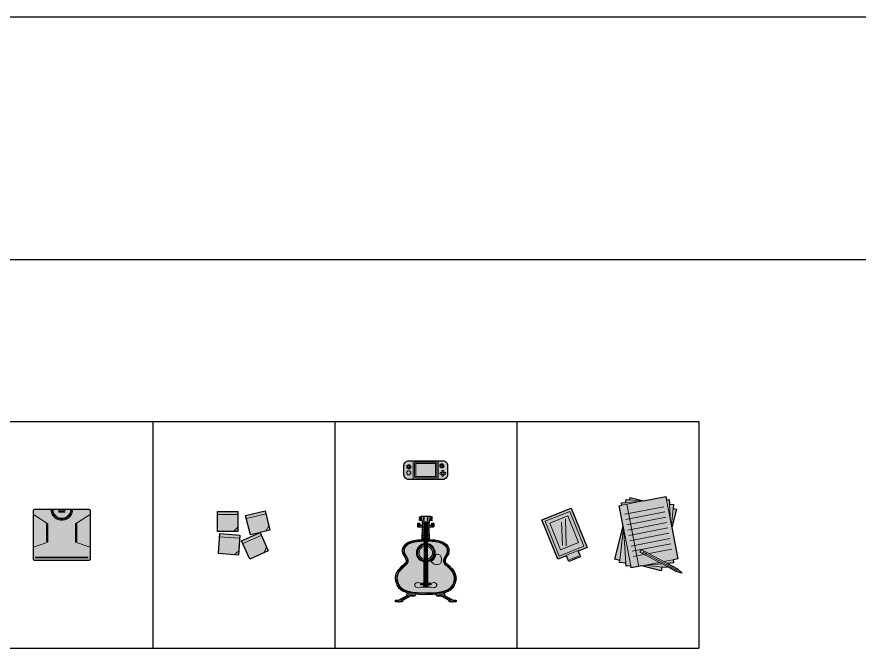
# Model space of a CAD drawing. Header units: millimetres. Extents: x 488786 to 747986, y 25193 to 95000.
# Drawn here: x 569885 to 575091, y 91100 to 95000 of the extents above; entities that cross this region are included whole.
import ezdxf

# ---------------------------------------------------------------- set-up
doc = ezdxf.new("R2010")
doc.units = ezdxf.units.MM
for name, color, linetype in [('10. ETC', 251, 'Continuous'), ('25. 255', 255, 'Continuous'), ('6. FUR1', 181, 'Continuous')]:
    doc.layers.add(name, color=color, linetype=linetype)
doc.layers.add('7. FUR2', color=241, linetype='Continuous', lineweight=5)

# ---------------------------------------------------------------- blocks, each defined once
blk = doc.blocks.new('YUHIHA_Accessory_Clothing_TShirt_Plan')
at = {"layer": '25. 255'}
blk.add_hatch(color=256, dxfattribs=at).paths.add_polyline_path([(-623.2, -68.9), (-628.8, -67.2), (-634, -64.5), (-638.5, -60.7), (-642.2, -56.2), (-645, -51), (-646.7, -45.4), (-647.3, -39.5), (-647.3, 230.4), (-647.3, 980.2), (-647.3, 1070.1), (-646.7, 1076), (-645, 1081.6), (-642.2, 1086.8), (-638.5, 1091.3), (-634, 1095.1), (-628.8, 1097.8), (-623.2, 1099.5), (-617.3, 1100.1), (-249.9, 1100.1), (249.9, 1100.1), (617.3, 1100.1), (623.2, 1099.5), (628.8, 1097.8), (634, 1095.1), (638.5, 1091.3), (642.2, 1086.8), (645, 1081.6), (646.7, 1076), (647.3, 1070.1), (647.3, 980.2), (647.3, 230.4), (647.3, -39.5), (646.7, -45.4), (645, -51), (642.2, -56.2), (638.5, -60.7), (634, -64.5), (628.8, -67.2), (623.2, -68.9), (617.3, -69.5), (-617.3, -69.5)])
at = {"layer": '6. FUR1'}
blk.add_lwpolyline([(-623.2, -68.9), (-628.8, -67.2), (-634, -64.5), (-638.5, -60.7), (-642.2, -56.2), (-645, -51), (-646.7, -45.4), (-647.3, -39.5), (-647.3, 1070.1), (-646.7, 1076), (-645, 1081.6), (-642.2, 1086.8), (-638.5, 1091.3), (-634, 1095.1), (-628.8, 1097.8), (-623.2, 1099.5), (-617.3, 1100.1), (617.3, 1100.1), (623.2, 1099.5), (628.8, 1097.8), (634, 1095.1), (638.5, 1091.3), (642.2, 1086.8), (645, 1081.6), (646.7, 1076), (647.3, 1070.1), (647.3, -39.5), (646.7, -45.4), (645, -51), (642.2, -56.2), (638.5, -60.7), (634, -64.5), (628.8, -67.2), (623.2, -68.9), (617.3, -69.5), (-617.3, -69.5)], close=True, dxfattribs=at)
at = {"layer": '7. FUR2'}
for points in [[(-647.2, 980.1), (-317.4, 770.2), (-317.4, 350.4), (-647.2, 230.4)], [(248.7, 1075.6), (245.1, 1051.4), (239.2, 1027.6), (230.9, 1004.5), (220.4, 982.3), (207.8, 961.3), (193.2, 941.6), (176.7, 923.4), (158.6, 906.9), (138.8, 892.3), (117.8, 879.7), (95.6, 869.2), (72.5, 861), (48.8, 855), (24.5, 851.4), (0, 850.2), (-24.5, 851.4), (-48.8, 855), (-72.5, 861), (-95.6, 869.2), (-117.8, 879.7), (-138.8, 892.3), (-158.6, 906.9), (-176.7, 923.4), (-193.2, 941.6), (-207.8, 961.3), (-220.4, 982.3), (-230.9, 1004.5), (-239.2, 1027.6), (-245.1, 1051.4), (-248.7, 1075.6), (-249.9, 1100.1)], [(223.8, 1078.1), (220.6, 1056.2), (215.2, 1034.8), (207.8, 1014), (198.4, 994.1), (187, 975.1), (173.9, 957.4), (159.1, 941.1), (142.7, 926.2), (125, 913.1), (106, 901.8), (86.1, 892.3), (65.3, 884.9), (43.9, 879.5), (22.1, 876.3), (0, 875.2), (-22.1, 876.3), (-43.9, 879.5), (-65.3, 884.9), (-86.1, 892.3), (-106, 901.8), (-125, 913.1), (-142.7, 926.2), (-159.1, 941.1), (-173.9, 957.4), (-187, 975.1), (-198.4, 994.1), (-207.8, 1014), (-215.2, 1034.8), (-220.6, 1056.2), (-223.8, 1078.1), (-224.9, 1100.1)], [(-224.9, 1100.1), (224.9, 1100.1)], [(203.9, 1080), (201, 1060.1), (196.1, 1040.6), (189.3, 1021.7), (180.7, 1003.5), (170.4, 986.3), (158.4, 970.1), (144.9, 955.2), (130, 941.7), (113.9, 929.7), (96.6, 919.4), (78.4, 910.8), (59.5, 904), (40, 899.1), (20.1, 896.2), (0, 895.2), (-20.1, 896.2), (-40, 899.1), (-59.5, 904), (-78.4, 910.8), (-96.6, 919.4), (-113.9, 929.7), (-130, 941.7), (-144.9, 955.2), (-158.4, 970.1), (-170.4, 986.3), (-180.7, 1003.5), (-189.3, 1021.7), (-196.1, 1040.6), (-201, 1060.1), (-203.9, 1080), (-204.9, 1100.1)], [(-204.9, 1100.1), (204.9, 1100.1)], [(-50, 1060.1), (50, 1060.1)], [(204.9, 1100.1), (203.9, 1080)], [(224.9, 1100.1), (223.8, 1078.1)], [(249.9, 1100.1), (248.7, 1075.6)], [(647.2, 980.1), (317.4, 770.2), (317.4, 350.4), (647.2, 230.4)], [(-347.4, 770.2), (-347.4, 360.4)], [(-331.4, 765.2), (-331.4, 355.4)], [(331.4, 765.2), (331.4, 355.4)], [(347.4, 770.2), (347.4, 360.4)], [(-607.3, 2.5), (607.3, 2.5)], [(-607.3, -9.5), (607.3, -9.5)]]:
    blk.add_lwpolyline(points, dxfattribs=at)
blk.add_lwpolyline([(70, 1030.1), (70, 1090.1), (-70, 1090.1), (-70, 1030.1)], close=True, dxfattribs=at)
blk = doc.blocks.new('YUHIHA_Accessory_MemoSet_Plan')
at = {"layer": '25. 255'}
h = blk.add_hatch(color=256, dxfattribs=at)
h.paths.add_polyline_path([(-263.9, 33.2), (-255.2, 156.8), (-131.6, 148.2), (-140.2, 24.5), (-166.7, 26.4)])
h.paths.add_polyline_path([(-10.2, 162.2), (-65.8, 148.3), (-95.8, 268.6), (24.5, 298.6), (54.5, 178.3), (-6.7, 163.1), (43.5, 50.4), (-69.8, 0), (-120.2, 113.2)])
h.paths.add_polyline_path([(-268.6, 170.4), (-268.6, 294.3), (-144.6, 294.3), (-144.6, 196.9), (-144.6, 170.4), (-171.2, 170.4)])
at = {"layer": '6. FUR1'}
for points in [[(-268.6, 170.4), (-268.6, 294.3), (-144.6, 294.3), (-144.6, 170.4)], [(-10.2, 162.2), (-65.8, 148.3), (-95.8, 268.6), (24.5, 298.6), (54.5, 178.3), (-6.7, 163.1), (43.5, 50.4), (-69.8, 0), (-120.2, 113.2)], [(-263.9, 33.2), (-255.2, 156.8), (-131.6, 148.2), (-140.2, 24.5)]]:
    blk.add_lwpolyline(points, close=True, dxfattribs=at)
at = {"layer": '7. FUR2'}
for points in [[(-268.6, 274.8), (-144.6, 274.8)], [(-91.1, 249.7), (29.2, 279.7)], [(-171.2, 170.4), (-144.6, 196.9)], [(-171.1, 170.4), (-144.7, 196.9)], [(-6.7, 163.1), (-7, 163.6), (-10.1, 162.2)], [(28.7, 172), (48, 204.1)], [(28.7, 171.9), (48, 204.1)], [(-256.6, 137.4), (-132.9, 128.7)], [(-112.3, 95.4), (1, 145.8)], [(19.2, 39.6), (32.6, 74.7)], [(19.2, 39.7), (32.6, 74.6)], [(-166.7, 26.4), (-138.4, 51)], [(-166.7, 26.4), (-138.4, 51)]]:
    blk.add_lwpolyline(points, dxfattribs=at)
blk = doc.blocks.new('YUHIHA_Accessory_PictureFrame_Small_Plan')
at = {"layer": '25. 255'}
blk.add_hatch(color=256, dxfattribs=at).paths.add_polyline_path([(-40.9, -46.8), (-113, -76), (-127.6, -39.9), (-181.8, -61.8), (-280.2, 181.9), (-99.7, 254.8), (-1.3, 11.1), (-55.4, -10.7)])
at = {"layer": '6. FUR1'}
blk.add_lwpolyline([(-40.9, -46.8), (-113, -76), (-127.6, -39.9), (-181.8, -61.8), (-280.2, 181.9), (-99.7, 254.8), (-1.3, 11.1), (-55.4, -10.7)], close=True, dxfattribs=at)
at = {"layer": '7. FUR2'}
for points in [[(-21.6, 19.8), (-108.3, 234.5), (-259.9, 173.3), (-173.2, -41.5)], [(-53.8, 42.4), (-120.2, 206.7), (-232.1, 161.4), (-165.7, -2.8)]]:
    blk.add_lwpolyline(points, close=True, dxfattribs=at)
for points in [[(-153.2, 23.3), (-159.1, 167.8)], [(-131.4, 21.5), (-135.6, 187.8)], [(-55.5, -10.7), (-56.9, -7.1), (-129.1, -36.3), (-127.6, -39.9)], [(-107.7, -63.3), (-53.5, -41.5)]]:
    blk.add_lwpolyline(points, dxfattribs=at)
blk = doc.blocks.new('YUHIHA_Accessory_Memo_Pencil_Plan')
at = {"layer": '25. 255'}
blk.add_hatch(color=256, dxfattribs=at).paths.add_polyline_path([(44.8, -14.3), (6.1, -3.7), (-49.5, 25.9), (-50.2, 19.5), (-81, 22.8), (-86.6, 0.2), (-205.8, 29.9), (-271.1, 17.2), (-273.5, 30), (-303, 28), (-304.3, 46.2), (-342.6, 50.3), (-341.2, 63.6), (-371.8, 71.3), (-321.1, 274.8), (-345.9, 402), (-329.4, 405.2), (-330.3, 419), (-303.6, 420.9), (-301.6, 440.1), (-280.4, 437.9), (-277, 451.6), (-195.3, 431.3), (-57.3, 458.1), (-53.4, 438.4), (-37.1, 439.5), (-35.2, 412.1), (-9.2, 409.4), (-11.8, 385.5), (8.2, 380.5), (-20.1, 266.9), (17.5, 73.3), (-11.1, 67.8), (-9.7, 48.5), (-47.5, 45.8), (-47.6, 44.8), (14.4, 11.9)])
at = {"layer": '6. FUR1'}
blk.add_lwpolyline([(44.8, -14.3), (6.1, -3.7), (-49.5, 25.9), (-50.2, 19.5), (-81, 22.8), (-86.6, 0.2), (-205.8, 29.9), (-271.1, 17.2), (-273.5, 30), (-303, 28), (-304.3, 46.2), (-342.6, 50.3), (-341.2, 63.6), (-371.8, 71.3), (-321.1, 274.8), (-345.9, 402), (-329.4, 405.2), (-330.3, 419), (-303.6, 420.9), (-301.6, 440.1), (-280.4, 437.9), (-277, 451.6), (-195.3, 431.3), (-57.3, 458.1), (-53.4, 438.4), (-37.1, 439.5), (-35.2, 412.1), (-9.2, 409.4), (-11.8, 385.5), (8.2, 380.5), (-20.1, 266.9), (17.5, 73.3), (-11.1, 67.8), (-9.7, 48.5), (-47.5, 45.8), (-47.6, 44.8), (14.4, 11.9)], close=True, dxfattribs=at)
at = {"layer": '7. FUR2'}
for points in [[(-195.4, 431.2), (-329.3, 405.2)], [(-218, 426.9), (-303.6, 420.9)], [(-203.1, 429.8), (-280.4, 437.9)], [(-20.1, 267), (-53.4, 438.3)], [(-310.6, 349), (-70.1, 395.7)], [(-223, 26.6), (-297.8, 411.4)], [(-27.8, 306.3), (-35.1, 412.1)], [(-22.8, 280.7), (-11.8, 385.4)], [(-304.2, 316.3), (-63.7, 363)], [(-297.9, 283.6), (-57.4, 330.3)], [(-319.8, 267.6), (-341.2, 63.7)], [(-321.1, 274.6), (-273.6, 30.1)], [(-319.8, 267.9), (-304.3, 46.3)], [(-291.5, 250.8), (-51, 297.6)], [(-285.1, 218.1), (-44.7, 264.9)], [(-278.8, 185.4), (-38.3, 232.2)], [(-272.4, 152.7), (-31.9, 199.5)], [(-266.1, 120), (-25.6, 166.8)], [(-201.6, 106.7), (-212.8, 112.7), (-214.8, 114.7), (-215.4, 116.5), (-215.2, 118.5), (-210.6, 127.1), (-208.3, 128.6), (-205.4, 128.7), (-190.7, 120.9)], [(-201.6, 106.7), (-193.3, 122.3), (-47.6, 44.8)], [(-49.6, 25.9), (-201.6, 106.7)], [(-197.4, 114.5), (10.2, 4.1)], [(-184.3, 97.5), (-176, 113.1)], [(-162.9, 106.1), (-19.2, 134.1)], [(-259.7, 87.3), (-190.4, 100.8)], [(-69.4, 56.4), (-11.1, 67.8)], [(-205.7, 29.9), (-96.9, 51.1)], [(-185.8, 33.8), (-81, 22.8)], [(-166.7, 37.5), (-82.5, 43.4)], [(-49.2, 45.7), (-47.5, 45.8)], [(6.1, -3.7), (14.4, 11.9)], [(33.2, -11.1), (35.7, -6.4)]]:
    blk.add_lwpolyline(points, dxfattribs=at)
blk = doc.blocks.new('YUHIHA_Accessory_Guitar_A_Front')
at = {"layer": '25. 255'}
h = blk.add_hatch(color=256, dxfattribs=at)
h.paths.add_polyline_path([(-144.2, -140.4), (-144.9, -140.6), (-145.5, -140.7), (-146.1, -140.7), (-146.8, -140.7), (-147.4, -140.6), (-148, -140.4), (-148.6, -140.2), (-149.1, -139.9), (-149.7, -139.6), (-150.2, -139.2), (-150.7, -138.8), (-151.1, -138.3), (-151.2, -138.2), (-164.9, -138.2), (-165.4, -138.2), (-166, -138), (-166.5, -137.7), (-167, -137.4), (-167.3, -136.9), (-167.6, -136.4), (-167.8, -135.8), (-167.8, -135.3), (-167.8, -131.3), (-167.8, -130.7), (-167.6, -130.2), (-167.3, -129.7), (-167, -129.2), (-166.5, -128.8), (-166, -128.6), (-165.4, -128.4), (-164.9, -128.3), (-148.6, -128.3), (-95.8, -100.3), (-96.1, -99.8), (-96.5, -98.3), (-96.7, -96.7), (-96.7, -92.8), (-96.5, -91.2), (-96.1, -89.8), (-95.4, -88.4), (-94.4, -87.2), (-93.2, -86.2), (-91.8, -85.5), (-90.3, -85), (-89.6, -85), (-93, -84), (-101.8, -81.2), (-110.2, -78), (-118.1, -74.4), (-125.4, -70.4), (-132.1, -66), (-138.2, -61.2), (-143.7, -55.7), (-148.5, -49.6), (-152.8, -42.9), (-156.5, -36), (-159.7, -28.8), (-162.3, -21.6), (-164.4, -14.6), (-165.9, -7.8), (-166.7, -1.2), (-166.9, 5.5), (-166.5, 12.1), (-165.6, 18.8), (-164.2, 25.3), (-162.4, 31.6), (-160.3, 37.7), (-158, 43.6), (-155.1, 49.2), (-151.6, 54.6), (-147.6, 59.9), (-143.3, 65), (-138.8, 69.9), (-134.4, 74.5), (-130.2, 79), (-126.3, 83.1), (-122.6, 86.9), (-118.8, 90.3), (-114.9, 93.4), (-111.2, 96.3), (-107.7, 99), (-104.7, 101.8), (-102.3, 104.7), (-100.7, 107.8), (-99.8, 111), (-99.7, 114.3), (-100.1, 117.5), (-101, 120.8), (-102.2, 124.2), (-103.7, 127.6), (-105.2, 131), (-106.6, 134.5), (-108.2, 138), (-110.3, 141.5), (-112.7, 145), (-115.1, 148.6), (-117.5, 152.3), (-119.6, 156.1), (-121.3, 160), (-122.4, 164.1), (-123, 168.5), (-123.4, 173.2), (-123.6, 178.1), (-123.4, 183), (-122.8, 188), (-121.8, 192.8), (-120.4, 197.4), (-118.4, 201.7), (-115.9, 205.7), (-112.9, 209.6), (-109.5, 213.4), (-105.6, 217), (-101.3, 220.4), (-96.8, 223.6), (-91.9, 226.6), (-86.8, 229.3), (-81.4, 231.8), (-75.5, 234), (-69.2, 236), (-62.6, 237.7), (-55.9, 239.3), (-49, 240.7), (-42.2, 242), (-35.4, 243.2), (-28.3, 244.2), (-20.6, 244.9), (-12.5, 245.6), (-4.6, 246), (-1.7, 246.2), (0.3, 322.2), (-18.6, 322.2), (-19.6, 322.3), (-20.2, 322.5), (-20.8, 322.3), (-21.6, 322.2), (-25.6, 322.2), (-26.3, 322.3), (-27.1, 322.5), (-27.8, 322.9), (-28.4, 323.4), (-28.8, 324), (-29.2, 324.7), (-29.4, 325.4), (-29.5, 326.2), (-29.5, 344), (-29.4, 344.7), (-29.2, 345.5), (-28.8, 346.2), (-28.4, 346.8), (-27.8, 347.2), (-27.1, 347.6), (-26.3, 347.8), (-25.6, 347.9), (-21.6, 347.9), (-20.8, 347.8), (-20.1, 347.6), (-19.4, 347.2), (-18.8, 346.8), (-18.3, 346.2), (-17.9, 345.5), (-17.7, 344.7), (-17.6, 344), (-17.6, 334.1), (0.6, 334.1), (1.1, 350.9), (0.1, 350.9), (-0.2, 350.9), (-0.6, 351), (-1, 351.2), (-1.3, 351.5), (-1.5, 351.8), (-1.7, 352.1), (-1.8, 352.5), (-1.8, 352.9), (-1.8, 355.8), (-1.8, 356.2), (-1.7, 356.6), (-1.5, 356.9), (-1.3, 357.2), (-1.2, 357.3), (-6.8, 382), (-6.9, 381.7), (-7.1, 381.4), (-7.4, 381.1), (-7.7, 380.9), (-8, 380.7), (-8.4, 380.6), (-8.8, 380.5), (-16.7, 380.5), (-17, 380.6), (-17.4, 380.7), (-17.8, 380.9), (-18.1, 381.1), (-18.3, 381.4), (-18.5, 381.7), (-18.6, 382.1), (-18.6, 382.5), (-18.6, 384.5), (-18.6, 384.9), (-18.5, 385.2), (-18.3, 385.6), (-18.1, 385.9), (-17.8, 386.1), (-17.4, 386.3), (-17, 386.4), (-16.7, 386.4), (-8.8, 386.4), (-8.4, 386.4), (-8, 386.3), (-7.8, 386.2), (-8.7, 390.3), (-8.8, 390.4), (-8.7, 390.4), (48.5, 390.4), (48.5, 390.4), (48.5, 390.3), (47.6, 386.2), (47.8, 386.3), (48.2, 386.4), (48.5, 386.4), (56.5, 386.4), (56.8, 386.4), (57.2, 386.3), (57.6, 386.1), (57.9, 385.9), (58.1, 385.6), (58.3, 385.2), (58.4, 384.9), (58.4, 384.5), (58.4, 382.5), (58.4, 382.1), (58.3, 381.7), (58.1, 381.4), (57.9, 381.1), (57.6, 380.9), (57.2, 380.7), (56.8, 380.6), (56.5, 380.5), (48.5, 380.5), (48.2, 380.6), (47.8, 380.7), (47.5, 380.9), (47.2, 381.1), (46.9, 381.4), (46.7, 381.7), (46.6, 382), (41, 357.3), (41.1, 357.2), (41.3, 356.9), (41.5, 356.6), (41.6, 356.2), (41.6, 355.8), (41.6, 352.9), (41.6, 352.5), (41.5, 352.1), (41.3, 351.8), (41.1, 351.5), (40.8, 351.2), (40.4, 351), (40, 350.9), (39.7, 350.9), (38.8, 350.9), (39.2, 334.1), (57.5, 334.1), (57.5, 344), (57.5, 344.7), (57.8, 345.5), (58.1, 346.2), (58.6, 346.8), (59.2, 347.2), (59.9, 347.6), (60.6, 347.8), (61.4, 347.9), (65.3, 347.9), (66.1, 347.8), (66.9, 347.6), (67.5, 347.2), (68.2, 346.8), (68.6, 346.2), (69, 345.5), (69.2, 344.7), (69.3, 344), (69.3, 326.2), (69.2, 325.4), (69, 324.7), (68.6, 324), (68.2, 323.4), (67.5, 322.9), (66.9, 322.5), (66.1, 322.3), (65.3, 322.2), (61.4, 322.2), (60.6, 322.3), (60, 322.5), (59.4, 322.3), (58.4, 322.2), (39.5, 322.2), (41.5, 246.2), (44.4, 246), (52.3, 245.6), (60.4, 244.9), (68.1, 244.2), (75.2, 243.2), (82, 242), (88.8, 240.7), (95.7, 239.3), (102.4, 237.7), (109, 236), (115.2, 234), (121.2, 231.8), (126.6, 229.3), (131.7, 226.6), (136.6, 223.6), (141.1, 220.4), (145.4, 217), (149.3, 213.4), (152.7, 209.6), (155.7, 205.7), (158.2, 201.7), (160.2, 197.4), (161.6, 192.8), (162.6, 188), (163.2, 183), (163.4, 178.1), (163.2, 173.2), (162.8, 168.5), (162.2, 164.1), (161.1, 160), (159.4, 156.1), (157.3, 152.3), (154.9, 148.6), (152.4, 145), (150.1, 141.5), (148, 138), (146.4, 134.5), (144.9, 131), (143.5, 127.6), (142, 124.2), (140.8, 120.8), (139.9, 117.5), (139.5, 114.3), (139.6, 111), (140.4, 107.8), (142.1, 104.7), (144.5, 101.8), (147.5, 99), (150.9, 96.3), (154.7, 93.4), (158.6, 90.3), (162.4, 86.9), (166.1, 83.1), (170, 79), (174.2, 74.5), (178.6, 69.9), (183.1, 65), (187.4, 59.9), (191.4, 54.6), (194.9, 49.2), (197.8, 43.6), (200.1, 37.7), (202.2, 31.6), (204, 25.3), (205.4, 18.8), (206.3, 12.1), (206.7, 5.5), (206.5, -1.2), (205.7, -7.8), (204.2, -14.6), (202.1, -21.6), (199.5, -28.8), (196.3, -36), (192.6, -42.9), (188.3, -49.6), (183.4, -55.7), (178, -61.2), (171.9, -66), (165.2, -70.4), (157.9, -74.4), (150, -78), (141.6, -81.2), (132.8, -84), (129.4, -85), (130.1, -85), (131.6, -85.5), (133, -86.2), (134.2, -87.2), (135.2, -88.4), (135.9, -89.8), (136.3, -91.2), (136.5, -92.8), (136.5, -96.7), (136.3, -98.3), (135.9, -99.8), (135.6, -100.3), (188.4, -128.3), (204.7, -128.3), (205.2, -128.4), (205.8, -128.6), (206.3, -128.8), (206.8, -129.2), (207.1, -129.7), (207.4, -130.2), (207.6, -130.7), (207.6, -131.3), (207.6, -135.3), (207.6, -135.8), (207.4, -136.4), (207.1, -136.9), (206.8, -137.4), (206.3, -137.7), (205.8, -138), (205.2, -138.2), (204.7, -138.2), (191, -138.2), (190.9, -138.3), (190.4, -138.8), (190, -139.2), (189.5, -139.6), (188.9, -139.9), (188.4, -140.2), (187.8, -140.4), (187.2, -140.6), (186.6, -140.7), (185.9, -140.7), (185.3, -140.7), (184.7, -140.6), (184.1, -140.4), (183.5, -140.2), (182.9, -139.9), (179.7, -138.2), (167.1, -138.2), (166.6, -138.2), (166, -138), (165.5, -137.7), (165, -137.4), (164.7, -136.9), (164.4, -136.4), (164.2, -135.8), (164.2, -135.3), (164.2, -131.3), (164.2, -130.7), (164.4, -130.2), (164.4, -130.1), (116.3, -104.6), (93, -104.6), (91.5, -104.5), (90, -104), (88.6, -103.3), (87.4, -102.3), (86.5, -101.1), (85.7, -99.8), (85.3, -98.3), (85.1, -96.7), (85.1, -92.8), (85.2, -92.3), (76.6, -92.9), (62.8, -93.5), (49.5, -93.9), (37.5, -94.2), (27.3, -94.4), (19.9, -94.8), (12.5, -94.4), (2.3, -94.2), (-9.7, -93.9), (-23, -93.5), (-36.8, -92.9), (-45.4, -92.3), (-45.3, -92.8), (-45.3, -96.7), (-45.5, -98.3), (-45.9, -99.8), (-46.6, -101.1), (-47.6, -102.3), (-48.8, -103.3), (-50.2, -104), (-51.7, -104.5), (-53.2, -104.6), (-76.5, -104.6), (-124.6, -130.1), (-124.6, -130.2), (-124.4, -130.7), (-124.4, -131.3), (-124.4, -135.3), (-124.4, -135.8), (-124.6, -136.4), (-124.9, -136.9), (-125.2, -137.4), (-125.7, -137.7), (-126.2, -138), (-126.8, -138.2), (-127.3, -138.2), (-139.8, -138.2), (-143.1, -139.9), (-143.7, -140.2)])
h.paths.add_polyline_path([(-18.1, 363.3), (-18.3, 363.6), (-18.5, 363.9), (-18.6, 364.3), (-18.6, 364.7), (-18.6, 366.7), (-18.6, 367.1), (-18.5, 367.4), (-18.3, 367.8), (-18.1, 368.1), (-17.8, 368.3), (-17.4, 368.5), (-17, 368.6), (-16.7, 368.7), (-8.8, 368.7), (-8.4, 368.6), (-8, 368.5), (-7.7, 368.3), (-7.4, 368.1), (-7.1, 367.8), (-6.9, 367.4), (-6.8, 367.1), (-6.8, 366.7), (-6.8, 364.7), (-6.8, 364.3), (-6.9, 363.9), (-7.1, 363.6), (-7.4, 363.3), (-7.7, 363.1), (-8, 362.9), (-8.4, 362.8), (-8.8, 362.7), (-16.7, 362.7), (-17, 362.8), (-17.4, 362.9), (-17.8, 363.1)])
h.paths.add_polyline_path([(-18.1, 372.2), (-18.3, 372.5), (-18.5, 372.9), (-18.6, 373.2), (-18.6, 373.6), (-18.6, 375.6), (-18.6, 376), (-18.5, 376.3), (-18.3, 376.7), (-18.1, 377), (-17.8, 377.2), (-17.4, 377.4), (-17, 377.5), (-16.7, 377.6), (-8.8, 377.6), (-8.4, 377.5), (-8, 377.4), (-7.7, 377.2), (-7.4, 377), (-7.1, 376.7), (-6.9, 376.3), (-6.8, 376), (-6.8, 375.6), (-6.8, 373.6), (-6.8, 373.2), (-6.9, 372.9), (-7.1, 372.5), (-7.4, 372.2), (-7.7, 372), (-8, 371.8), (-8.4, 371.7), (-8.8, 371.6), (-16.7, 371.6), (-17, 371.7), (-17.4, 371.8), (-17.8, 372)])
h.paths.add_polyline_path([(47.2, 363.3), (46.9, 363.6), (46.7, 363.9), (46.6, 364.3), (46.6, 364.7), (46.6, 366.7), (46.6, 367.1), (46.7, 367.4), (46.9, 367.8), (47.2, 368.1), (47.5, 368.3), (47.8, 368.5), (48.2, 368.6), (48.5, 368.7), (56.5, 368.7), (56.8, 368.6), (57.2, 368.5), (57.6, 368.3), (57.9, 368.1), (58.1, 367.8), (58.3, 367.4), (58.4, 367.1), (58.4, 366.7), (58.4, 364.7), (58.4, 364.3), (58.3, 363.9), (58.1, 363.6), (57.9, 363.3), (57.6, 363.1), (57.2, 362.9), (56.8, 362.8), (56.5, 362.7), (48.5, 362.7), (48.2, 362.8), (47.8, 362.9), (47.5, 363.1)])
h.paths.add_polyline_path([(47.2, 372.2), (46.9, 372.5), (46.7, 372.9), (46.6, 373.2), (46.6, 373.6), (46.6, 375.6), (46.6, 376), (46.7, 376.3), (46.9, 376.7), (47.2, 377), (47.5, 377.2), (47.8, 377.4), (48.2, 377.5), (48.5, 377.6), (56.5, 377.6), (56.8, 377.5), (57.2, 377.4), (57.6, 377.2), (57.9, 377), (58.1, 376.7), (58.3, 376.3), (58.4, 376), (58.4, 375.6), (58.4, 373.6), (58.4, 373.2), (58.3, 372.9), (58.1, 372.5), (57.9, 372.2), (57.6, 372), (57.2, 371.8), (56.8, 371.7), (56.5, 371.6), (48.5, 371.6), (48.2, 371.7), (47.8, 371.8), (47.5, 372)])
at = {"layer": '6. FUR1'}
for points in [[(-144.2, -140.4), (-146.1, -140.7), (-148, -140.4), (-149.7, -139.6), (-151.2, -138.2), (-166, -138), (-167, -137.4), (-167.8, -135.8), (-167.6, -130.2), (-166.5, -128.8), (-164.9, -128.3), (-148.6, -128.3), (-95.8, -100.3), (-96.7, -96.7), (-96.7, -92.8), (-96.1, -89.8), (-94.4, -87.2), (-93.2, -86.2), (-89.6, -85), (-101.8, -81.2), (-110.2, -78), (-118.1, -74.4), (-125.4, -70.4), (-132.1, -66), (-138.2, -61.2), (-143.7, -55.7), (-148.5, -49.6), (-152.8, -42.9), (-156.5, -36), (-159.7, -28.8), (-164.4, -14.6), (-165.9, -7.8), (-166.7, -1.2), (-166.9, 5.5), (-166.5, 12.1), (-164.2, 25.3), (-160.3, 37.7), (-158, 43.6), (-155.1, 49.2), (-147.6, 59.9), (-138.8, 69.9), (-126.3, 83.1), (-118.8, 90.3), (-104.7, 101.8), (-102.3, 104.7), (-100.7, 107.8), (-99.8, 111), (-99.7, 114.3), (-101, 120.8), (-106.6, 134.5), (-110.3, 141.5), (-119.6, 156.1), (-121.3, 160), (-122.4, 164.1), (-123.4, 173.2), (-123.4, 183), (-121.8, 192.8), (-120.4, 197.4), (-118.4, 201.7), (-115.9, 205.7), (-112.9, 209.6), (-105.6, 217), (-101.3, 220.4), (-91.9, 226.6), (-81.4, 231.8), (-75.5, 234), (-62.6, 237.7), (-42.2, 242), (-28.3, 244.2), (-1.7, 246.2), (0.3, 322.2), (-26.3, 322.3), (-28.4, 323.4), (-29.4, 325.4), (-29.4, 344.7), (-28.4, 346.8), (-26.3, 347.8), (-20.8, 347.8), (-19.4, 347.2), (-18.3, 346.2), (-17.6, 344), (-17.6, 334.1), (0.6, 334.1), (1.1, 350.9), (-1, 351.2), (-1.8, 352.5), (-1.8, 356.2), (-1.2, 357.3), (-6.8, 382), (-7.4, 381.1), (-8.4, 380.6), (-17, 380.6), (-18.5, 381.7), (-18.5, 385.2), (-17.8, 386.1), (-16.7, 386.4), (-7.8, 386.2), (-8.8, 390.4), (48.5, 390.4), (47.6, 386.2), (57.2, 386.3), (58.4, 384.9), (58.4, 382.1), (57.9, 381.1), (56.5, 380.5), (48.2, 380.6), (47.2, 381.1), (46.6, 382), (41, 357.3), (41.6, 356.2), (41.6, 352.5), (40.8, 351.2), (38.8, 350.9), (39.2, 334.1), (57.5, 334.1), (57.5, 344), (58.1, 346.2), (59.2, 347.2), (60.6, 347.8), (66.1, 347.8), (68.2, 346.8), (69.2, 344.7), (69.3, 326.2), (69, 324.7), (68.2, 323.4), (66.1, 322.3), (39.5, 322.2), (41.5, 246.2), (60.4, 244.9), (75.2, 243.2), (95.7, 239.3), (109, 236), (115.2, 234), (126.6, 229.3), (136.6, 223.6), (145.4, 217), (149.3, 213.4), (155.7, 205.7), (158.2, 201.7), (160.2, 197.4), (161.6, 192.8), (162.6, 188), (163.4, 178.1), (163.2, 173.2), (162.2, 164.1), (161.1, 160), (159.4, 156.1), (148, 138), (142, 124.2), (139.9, 117.5), (139.5, 114.3), (139.6, 111), (140.4, 107.8), (142.1, 104.7), (144.5, 101.8), (158.6, 90.3), (166.1, 83.1), (183.1, 65), (191.4, 54.6), (194.9, 49.2), (197.8, 43.6), (200.1, 37.7), (204, 25.3), (205.4, 18.8), (206.3, 12.1), (206.7, 5.5), (206.5, -1.2), (205.7, -7.8), (204.2, -14.6), (199.5, -28.8), (196.3, -36), (192.6, -42.9), (188.3, -49.6), (183.4, -55.7), (178, -61.2), (171.9, -66), (165.2, -70.4), (157.9, -74.4), (150, -78), (141.6, -81.2), (129.4, -85), (133, -86.2), (134.2, -87.2), (135.9, -89.8), (136.5, -92.8), (136.5, -96.7), (135.6, -100.3), (188.4, -128.3), (205.8, -128.6), (207.1, -129.7), (207.6, -130.7), (207.4, -136.4), (206.8, -137.4), (205.2, -138.2), (191, -138.2), (188.9, -139.9), (185.9, -140.7), (183.5, -140.2), (179.7, -138.2), (166, -138), (165, -137.4), (164.2, -135.8), (164.4, -130.1), (116.3, -104.6), (93, -104.6), (90, -104), (88.6, -103.3), (87.4, -102.3), (85.7, -99.8), (85.1, -96.7), (85.2, -92.3), (62.8, -93.5), (19.9, -94.8), (-23, -93.5), (-45.4, -92.3), (-45.3, -96.7), (-45.9, -99.8), (-47.6, -102.3), (-50.2, -104), (-53.2, -104.6), (-76.5, -104.6), (-124.6, -130.1), (-124.4, -135.8), (-125.2, -137.4), (-126.2, -138), (-139.8, -138.2)], [(-18.1, 372.2), (-18.6, 373.2), (-18.6, 376), (-17.4, 377.4), (-8.4, 377.5), (-6.9, 376.3), (-6.8, 373.2), (-8, 371.8), (-16.7, 371.6)], [(-18.1, 363.3), (-18.6, 364.3), (-18.6, 367.1), (-17.4, 368.5), (-8.4, 368.6), (-6.9, 367.4), (-6.8, 364.3), (-8, 362.9), (-16.7, 362.7)], [(47.2, 372.2), (46.6, 373.2), (46.6, 376), (47.8, 377.4), (56.8, 377.5), (58.3, 376.3), (58.4, 373.2), (57.2, 371.8), (48.5, 371.6)], [(47.2, 363.3), (46.6, 364.3), (46.6, 367.1), (47.8, 368.5), (56.8, 368.6), (58.3, 367.4), (58.4, 364.3), (57.2, 362.9), (48.5, 362.7)]]:
    blk.add_lwpolyline(points, close=True, dxfattribs=at)
at = {"layer": '7. FUR2'}
for points in [[(-7.8, 386.2), (-6.8, 384.9), (-6.8, 382.1)], [(46.6, 382.1), (46.6, 384.9), (47.5, 386.2)], [(-23.6, 328.1), (-23.6, 342)], [(-17.6, 334), (-17.7, 325.4), (-18.8, 323.4), (-20.1, 322.5)], [(41, 357.2), (40.6, 355.8), (-0.8, 355.8), (-1.2, 357.2)], [(0.2, 318), (39.6, 318)], [(0.6, 334), (0.3, 322.3)], [(0.5, 329.3), (39.3, 329.3)], [(0.8, 341.2), (39, 341.2)], [(38.7, 350.9), (1.1, 350.9)], [(9.3, 241.2), (10, 350.9)], [(13.6, 241.2), (14, 350.9)], [(17.8, 241.2), (17.9, 350.9)], [(22, 241.2), (21.9, 350.9)], [(26.2, 241.2), (25.8, 350.9)], [(30.5, 241.2), (29.8, 350.9)], [(39.5, 322.3), (39.2, 334)], [(59.9, 322.5), (58.6, 323.4), (57.5, 325.4), (57.5, 334)], [(63.4, 328.1), (63.4, 342)], [(-1.3, 262.5), (41.1, 262.5)], [(-1.1, 270.5), (40.9, 270.5)], [(-0.8, 278.9), (40.6, 278.9)], [(-0.6, 287.9), (40.4, 287.9)], [(-0.4, 297.3), (40.2, 297.3)], [(-0.1, 307.4), (39.9, 307.4)], [(-1.8, 241.2), (41.6, 241.2), (41.5, 246.1)], [(-1.7, 246.1), (-1.8, 241.2)], [(-1.8, 241.2), (41.6, 241.2)], [(-1.7, 247.9), (41.5, 247.9)], [(-1.5, 255), (41.3, 255)], [(7.7, -23.8), (9.3, 241.2)], [(12.6, -23.7), (13.6, 241.2)], [(17.4, -23.6), (17.8, 241.2)], [(22.4, -23.6), (22, 241.2)], [(27.2, -23.7), (26.2, 241.2)], [(32.1, -23.8), (30.5, 241.2)], [(-76.6, -104.6), (-90.3, -104.5), (-93.2, -103.3), (-94.4, -102.3), (-95.8, -100.4)], [(-89.6, -85), (-51.7, -85), (-50.2, -85.5), (-47.6, -87.2), (-45.9, -89.8), (-45.4, -92.3)], [(-88.8, -94.8), (-53.2, -94.8)], [(85.2, -92.3), (85.7, -89.8), (87.4, -87.2), (90, -85.5), (91.5, -85), (129.4, -85)], [(93, -94.8), (128.6, -94.8)], [(135.6, -100.4), (134.2, -102.3), (133, -103.3), (131.6, -104), (128.6, -104.6)], [(-139.9, -138.2), (-151.1, -138.2)], [(-148.5, -128.3), (-127.3, -128.3), (-125.7, -128.8), (-124.6, -130.1)], [(-86.3, -104.6), (-136, -128.3)], [(128.6, -104.6), (116.4, -104.6)], [(126.1, -104.6), (175.8, -128.3)], [(164.4, -130.1), (165.5, -128.8), (167.1, -128.3), (188.3, -128.3)], [(190.9, -138.2), (179.8, -138.2)]]:
    blk.add_lwpolyline(points, dxfattribs=at)
for points in [[(10.6, 383.5), (9.9, 381.7), (8, 380.9), (6.2, 381.7), (5.5, 383.5), (6.2, 385.3), (8, 386.1), (9.9, 385.3)], [(10.6, 374.6), (9.9, 372.8), (8, 372), (6.2, 372.8), (5.5, 374.6), (6.2, 376.4), (8, 377.2), (9.9, 376.4)], [(10.6, 365.7), (9.9, 363.9), (8, 363.1), (6.2, 363.9), (5.5, 365.7), (6.2, 367.5), (8, 368.3), (9.9, 367.5)], [(34.3, 383.5), (33.6, 381.7), (31.8, 380.9), (29.9, 381.7), (29.2, 383.5), (29.9, 385.3), (31.8, 386.1), (33.6, 385.3)], [(34.3, 374.6), (33.6, 372.8), (31.8, 372), (29.9, 372.8), (29.2, 374.6), (29.9, 376.4), (31.8, 377.2), (33.6, 376.4)], [(34.3, 365.7), (33.6, 363.9), (31.8, 363.1), (29.9, 363.9), (29.2, 365.7), (29.9, 367.5), (31.8, 368.3), (33.6, 367.5)], [(22.3, 322.9), (21.6, 321.3), (19.9, 320.6), (18.2, 321.3), (17.5, 322.9), (18.2, 324.6), (19.9, 325.3), (21.6, 324.6)], [(22.3, 302.3), (21.6, 300.6), (19.9, 299.9), (18.2, 300.6), (17.5, 302.3), (18.2, 303.9), (19.9, 304.6), (21.6, 303.9)], [(22.3, 283.9), (21.6, 282.2), (19.9, 281.5), (18.2, 282.2), (17.5, 283.9), (18.2, 285.5), (19.9, 286.2), (21.6, 285.5)], [(22.3, 267.4), (21.6, 265.8), (19.9, 265.1), (18.2, 265.8), (17.5, 267.4), (18.2, 269.1), (19.9, 269.8), (21.6, 269.1)], [(19.9, -87.8), (-36.4, -86), (-62.1, -83.8), (-72.6, -82), (-82, -79.9), (-99.5, -74.7), (-107.5, -71.6), (-115, -68.2), (-121.8, -64.5), (-128.1, -60.4), (-133.6, -56), (-138.5, -51.1), (-142.9, -45.5), (-146.8, -39.4), (-150.3, -32.9), (-153.3, -26.2), (-157.7, -12.8), (-159, -6.6), (-159.8, -0.6), (-160, 5.4), (-158.8, 17.6), (-155.8, 29.6), (-151.7, 40.7), (-149.1, 45.7), (-145.9, 50.7), (-138.1, 60.4), (-121.3, 78.3), (-114.3, 85), (-103.3, 93.7), (-99.4, 97.4), (-96.6, 100.8), (-94.6, 104.5), (-93.1, 109.3), (-92.8, 114.6), (-93.3, 118.5), (-95.9, 126.8), (-102, 140.9), (-113.4, 159.2), (-115.6, 165.5), (-116.5, 173.6), (-116.5, 182.5), (-115.1, 191.1), (-113.9, 194.9), (-112.3, 198.4), (-107.6, 205.2), (-101.1, 211.8), (-93, 217.8), (-83.8, 223.1), (-78.7, 225.4), (-73.2, 227.5), (-60.9, 231), (-47.7, 233.9), (-27.5, 237.3), (-12.1, 238.7), (19.9, 240.2), (59.8, 238.1), (67.3, 237.3), (80.8, 235.2), (94.2, 232.6), (107, 229.3), (118.5, 225.4), (128.2, 220.6), (137, 214.9), (140.9, 211.8), (147.4, 205.2), (152.1, 198.4), (154.9, 191.1), (155.8, 186.9), (156.4, 178), (155.9, 169.3), (154.5, 162.3), (151.3, 155.9), (142.1, 141.5), (135.7, 126.8), (133.1, 118.5), (132.6, 114.6), (132.8, 110), (134.4, 104.5), (136.4, 100.8), (139.2, 97.4), (143.2, 93.7), (157.7, 81.9), (173.5, 65.2), (182, 55.6), (188.9, 45.7), (193.6, 35.3), (197.3, 23.6), (198.6, 17.6), (199.8, 5.4), (199.6, -0.6), (198.8, -6.6), (195.5, -19.5), (190.1, -32.9), (186.7, -39.4), (182.7, -45.5), (178.3, -51.1), (173.4, -56), (167.9, -60.4), (161.7, -64.5), (154.8, -68.2), (147.3, -71.6), (130.8, -77.4), (112.4, -82), (101.9, -83.8), (89.6, -85.1), (62.6, -86.6)], [(19.9, -83.9), (-36.2, -82), (-61.5, -79.9), (-71.8, -78.2), (-81, -76), (-98.2, -70.9), (-106, -67.9), (-113.2, -64.6), (-119.8, -61.1), (-125.7, -57.2), (-130.9, -53), (-135.5, -48.5), (-139.7, -43.2), (-143.4, -37.4), (-146.8, -31.2), (-149.6, -24.8), (-153.8, -11.8), (-155.2, -5.9), (-155.9, -0.3), (-156.1, 5.3), (-154.9, 16.9), (-152.1, 28.4), (-148.1, 39.1), (-145.7, 43.8), (-142.7, 48.4), (-135.1, 57.8), (-118.5, 75.6), (-111.8, 81.9), (-100.9, 90.6), (-96.3, 94.9), (-93.3, 98.6), (-91.1, 102.7), (-89.3, 108.3), (-88.8, 114.8), (-89.3, 119), (-92, 127.9), (-98.4, 142.6), (-108.2, 157.9), (-111, 163.6), (-111.7, 166.3), (-112.6, 173.8), (-112.5, 182.2), (-111.3, 190.1), (-110.2, 193.5), (-107, 199.5), (-101.8, 205.7), (-94.8, 211.7), (-90.8, 214.5), (-82, 219.6), (-77.2, 221.7), (-71.9, 223.7), (-60, 227.2), (-46.9, 230.1), (-27, 233.4), (-11.8, 234.7), (19.9, 236.2), (59.4, 234.1), (66.8, 233.4), (80.1, 231.3), (93.3, 228.7), (105.9, 225.5), (117, 221.7), (126.3, 217.2), (134.6, 211.7), (138.3, 208.8), (144.4, 202.6), (148.6, 196.5), (151.1, 190.1), (151.9, 186.3), (152.5, 178), (152, 169.8), (150.8, 163.6), (147.9, 157.9), (138.7, 143.5), (132, 128.4), (129.2, 119), (128.6, 114.8), (128.9, 109.4), (130.9, 102.7), (133.1, 98.6), (136.2, 94.9), (140.7, 90.6), (155, 79), (170.7, 62.5), (178.9, 53.1), (182.5, 48.4), (185.5, 43.8), (187.9, 39.1), (191.9, 28.4), (193.5, 22.6), (195.5, 11.1), (195.9, 5.3), (195.7, -0.3), (194.9, -5.9), (193.6, -11.8), (189.4, -24.8), (186.6, -31.2), (183.2, -37.4), (179.5, -43.2), (175.3, -48.5), (170.7, -53), (165.5, -57.2), (159.6, -61.1), (153, -64.6), (145.8, -67.9), (129.7, -73.6), (111.7, -78.2), (101.3, -79.9), (89.2, -81.1), (62.4, -82.7)], [(78.2, 164.1), (77.3, 154), (76.2, 149), (72.7, 139.5), (67.7, 130.7), (61.1, 122.9), (53.3, 116.4), (44.5, 111.3), (35, 107.8), (30, 106.7), (19.9, 105.8), (9.8, 106.7), (0, 109.3), (-4.7, 111.3), (-13.5, 116.4), (-21.3, 122.9), (-27.9, 130.7), (-30.6, 135), (-34.9, 144.2), (-37.5, 154), (-38.4, 164.1), (-37.5, 174.2), (-34.9, 184.1), (-32.9, 188.8), (-27.9, 197.6), (-21.3, 205.3), (-13.5, 211.9), (-4.7, 217), (4.8, 220.4), (9.8, 221.5), (19.9, 222.4), (30, 221.5), (39.8, 218.9), (44.5, 217), (53.3, 211.9), (61.1, 205.3), (67.7, 197.6), (72.7, 188.8), (74.7, 184.1), (77.3, 174.2)], [(73.3, 164.1), (72.5, 154.9), (70, 145.9), (66.1, 137.4), (63.6, 133.5), (57.6, 126.4), (50.5, 120.4), (42.5, 115.8), (38.1, 114), (29.2, 111.6), (19.9, 110.8), (10.6, 111.6), (1.6, 114), (-2.6, 115.8), (-10.7, 120.4), (-17.8, 126.4), (-23.8, 133.5), (-26.3, 137.4), (-30.2, 145.9), (-32.6, 154.9), (-33.5, 164.1), (-33.2, 168.8), (-31.6, 177.9), (-28.5, 186.7), (-23.8, 194.7), (-17.8, 201.9), (-10.7, 207.8), (-2.6, 212.5), (1.6, 214.3), (10.6, 216.7), (19.9, 217.5), (29.2, 216.7), (38.1, 214.3), (46.6, 210.3), (54.2, 205), (57.6, 201.9), (63.6, 194.7), (68.3, 186.7), (71.4, 177.9), (73, 168.8)], [(69.3, 164.1), (68.5, 155.6), (66.3, 147.2), (64.7, 143.2), (60.4, 135.8), (54.8, 129.2), (48.2, 123.7), (44.6, 121.3), (36.8, 117.7), (28.5, 115.5), (19.9, 114.7), (11.3, 115.5), (3, 117.7), (-4.8, 121.3), (-8.4, 123.7), (-15, 129.2), (-20.6, 135.8), (-22.9, 139.4), (-26.5, 147.2), (-28.8, 155.6), (-29.5, 164.1), (-28.8, 172.7), (-27.8, 176.9), (-24.9, 185), (-20.6, 192.5), (-15, 199.1), (-8.4, 204.6), (-1, 208.9), (3, 210.6), (11.3, 212.8), (19.9, 213.5), (28.5, 212.8), (36.8, 210.6), (44.6, 206.9), (48.2, 204.6), (54.8, 199.1), (60.4, 192.5), (64.7, 185), (67.6, 176.9), (69.1, 168.4)], [(61.4, 164.1), (60.8, 156.9), (58.9, 149.9), (55.8, 143.4), (53.9, 140.3), (49.2, 134.8), (43.7, 130.1), (37.4, 126.5), (30.6, 124), (27.1, 123.3), (19.9, 122.6), (12.7, 123.3), (9.2, 124), (2.4, 126.5), (-3.9, 130.1), (-9.4, 134.8), (-14.1, 140.3), (-16, 143.4), (-19.1, 149.9), (-21, 156.9), (-21.6, 164.1), (-21, 171.3), (-19.1, 178.3), (-16, 184.9), (-14.1, 187.9), (-9.4, 193.5), (-3.9, 198.1), (2.4, 201.7), (9.2, 204.2), (12.7, 205), (19.9, 205.6), (27.1, 205), (30.6, 204.2), (37.4, 201.7), (43.7, 198.1), (49.2, 193.5), (53.9, 187.9), (55.8, 184.9), (58.9, 178.3), (60.8, 171.3)], [(87.5, 155), (92.2, 155), (97, 154.2), (101.5, 152.9), (105.5, 150.9), (108.8, 148.3), (111.4, 144.9), (113.4, 140.6), (115, 135.7), (116.7, 125.4), (116.7, 120.7), (115.6, 111.1), (114.4, 106.2), (112.6, 101.7), (110.1, 97.8), (106.8, 95), (102.6, 93), (97.2, 91.7), (91.2, 91), (84.9, 91), (78.8, 91.7), (73.3, 93), (68, 95.5), (62.6, 99.3), (51.4, 109.3), (55.1, 111.6), (60.1, 115.3), (64.7, 119.5), (68.9, 124.1), (72.6, 129.1), (75.7, 134.4), (78.3, 139.8), (80.5, 145.9), (82.2, 153.8)], [(19.9, -23.6), (36.8, -23.9), (49.5, -23.6), (54.5, -22.9), (67.4, -19.6), (71.3, -19.7), (75.1, -20.7), (78.9, -22.4), (82.3, -24.6), (85.2, -27.1), (87.1, -29.5), (88, -32.1), (88.2, -35.1), (87.8, -38.1), (86.7, -40.9), (85.1, -43.4), (82.9, -45.5), (80, -47.4), (72.9, -50.4), (69.3, -51.3), (65.8, -51.5), (49.5, -49.3), (37, -49.2), (-9.7, -49.3), (-26, -51.5), (-29.5, -51.3), (-36.8, -49.1), (-43.1, -45.5), (-45.3, -43.4), (-46.9, -40.9), (-48, -38.1), (-48.4, -35.1), (-48.2, -32.1), (-47.3, -29.5), (-45.4, -27.1), (-42.5, -24.6), (-39.1, -22.4), (-35.3, -20.7), (-31.5, -19.7), (-27.6, -19.6), (-14.7, -22.9), (-9.7, -23.6), (3, -23.9)], [(51.5, -34.5), (-11.7, -34.5), (-13.4, -33.6), (-13.7, -31.5), (-13.1, -30.1), (-11.7, -29.5), (51.5, -29.5), (52.9, -30.1), (53.5, -31.5), (53.2, -33.6)], [(9.6, -42.4), (9, -43.9), (7.5, -44.5), (6.1, -43.9), (5.5, -42.4), (6.1, -40.9), (7.5, -40.3), (9, -40.9)], [(14.6, -42.4), (14, -43.9), (12.5, -44.5), (11, -43.9), (10.4, -42.4), (11, -40.9), (12.5, -40.3), (14, -40.9)], [(19.5, -42.4), (18.9, -43.9), (17.4, -44.5), (16, -43.9), (15.3, -42.4), (16, -40.9), (17.4, -40.3), (18.9, -40.9)], [(24.4, -42.4), (23.8, -43.9), (22.4, -44.5), (20.9, -43.9), (20.3, -42.4), (20.9, -40.9), (22.4, -40.3), (23.8, -40.9)], [(29.4, -42.4), (28.8, -43.9), (27.3, -44.5), (25.8, -43.9), (25.2, -42.4), (25.8, -40.9), (27.3, -40.3), (28.8, -40.9)], [(34.3, -42.4), (33.7, -43.9), (32.2, -44.5), (30.8, -43.9), (30.2, -42.4), (30.8, -40.9), (32.2, -40.3), (33.7, -40.9)]]:
    blk.add_lwpolyline(points, close=True, dxfattribs=at)
blk = doc.blocks.new('YUHIHA_Accessory_HandheldConsole_A_Plan')
at = {"layer": '25. 255'}
blk.add_hatch(color=256, dxfattribs=at).paths.add_polyline_path([(-221.8, -50.8), (-227, -48), (-231.5, -44.3), (-235.2, -39.8), (-238, -34.6), (-239.7, -28.9), (-240.3, -23.1), (-240.3, 32.9), (-239.7, 38.8), (-238, 44.4), (-235.2, 49.6), (-231.5, 54.1), (-227, 57.8), (-221.8, 60.6), (-216.2, 62.3), (-210.3, 62.9), (-0.3, 62.9), (5.5, 62.3), (11.2, 60.6), (16.4, 57.8), (20.9, 54.1), (24.6, 49.6), (27.4, 44.4), (29.1, 38.8), (29.7, 32.9), (29.7, -23.1), (29.1, -28.9), (27.4, -34.6), (24.6, -39.8), (20.9, -44.3), (16.4, -48), (11.2, -50.8), (5.5, -52.5), (-0.3, -53.1), (-210.3, -53.1), (-216.2, -52.5)])
at = {"layer": '6. FUR1'}
blk.add_lwpolyline([(-221.8, -50.8), (-227, -48), (-231.5, -44.3), (-235.2, -39.8), (-238, -34.6), (-239.7, -28.9), (-240.3, -23.1), (-240.3, 32.9), (-239.7, 38.8), (-238, 44.4), (-235.2, 49.6), (-231.5, 54.1), (-227, 57.8), (-221.8, 60.6), (-216.2, 62.3), (-210.3, 62.9), (-0.3, 62.9), (5.5, 62.3), (11.2, 60.6), (16.4, 57.8), (20.9, 54.1), (24.6, 49.6), (27.4, 44.4), (29.1, 38.8), (29.7, 32.9), (29.7, -23.1), (29.1, -28.9), (27.4, -34.6), (24.6, -39.8), (20.9, -44.3), (16.4, -48), (11.2, -50.8), (5.5, -52.5), (-0.3, -53.1), (-210.3, -53.1), (-216.2, -52.5)], close=True, dxfattribs=at)
at = {"layer": '7. FUR2'}
for points in [[(-182.3, -51.1), (-182.3, 60.9)], [(-28.3, -51.1), (-28.3, 60.9)]]:
    blk.add_lwpolyline(points, dxfattribs=at)
for points in [[(-42.3, -43.1), (-168.3, -43.1), (-171.6, -42.1), (-173.8, -39.4), (-174.3, -37.1), (-174.3, 46.9), (-173.3, 50.2), (-171.6, 51.9), (-168.3, 52.9), (-42.3, 52.9), (-39, 51.9), (-36.8, 49.2), (-36.3, 46.9), (-36.3, -37.1), (-36.8, -39.4), (-38.1, -41.3), (-40, -42.6)], [(-197.3, 24.9), (-197.7, 21.5), (-198.5, 19.4), (-201.1, 15.7), (-203.8, 13.6), (-205.8, 12.7), (-210.3, 11.9), (-214.8, 12.7), (-217.8, 14.2), (-219.5, 15.7), (-222.1, 19.4), (-222.9, 21.5), (-223.3, 24.9), (-222.9, 28.3), (-222.1, 30.4), (-219.5, 34.1), (-216.8, 36.2), (-214.8, 37.1), (-210.3, 37.9), (-206.9, 37.5), (-204.8, 36.7), (-201.1, 34.1), (-198.5, 30.4), (-197.7, 28.3)], [(-203.3, -25.1), (-217.3, -25.1), (-217.3, -19.1), (-223.3, -19.1), (-223.3, -5.1), (-217.3, -5.1), (-217.3, 0.9), (-203.3, 0.9), (-203.3, -5.1), (-197.3, -5.1), (-197.3, -19.1), (-203.3, -19.1)], [(-203.3, 24.9), (-203.7, 22.5), (-205.3, 19.9), (-207.9, 18.3), (-210.3, 17.9), (-212.7, 18.3), (-215.2, 19.9), (-216.9, 22.5), (-217.3, 24.9), (-216.9, 27.3), (-215.2, 29.9), (-213.3, 31.2), (-210.3, 31.9), (-207.9, 31.5), (-205.3, 29.9), (-204, 27.9)], [(-47.3, -35.1), (-163.3, -35.1), (-165, -34.6), (-166.1, -33.2), (-166.3, -32.1), (-166.3, 41.9), (-165.8, 43.6), (-164.4, 44.7), (-163.3, 44.9), (-47.3, 44.9), (-45.6, 44.4), (-44.8, 43.6), (-44.3, 41.9), (-44.3, -32.1), (-45.2, -34.2)], [(6.7, 30.9), (6.3, 27.5), (5.5, 25.4), (2.9, 21.7), (1.2, 20.2), (-1.9, 18.7), (-6.3, 17.9), (-10.8, 18.7), (-13.8, 20.2), (-15.5, 21.7), (-18.1, 25.4), (-18.9, 27.5), (-19.3, 30.9), (-18.9, 34.3), (-18.1, 36.4), (-15.5, 40.1), (-13.8, 41.5), (-10.8, 43.1), (-6.3, 43.9), (-2.9, 43.5), (-0.8, 42.7), (2.9, 40.1), (5.5, 36.4), (6.3, 34.3)], [(0.7, 30.9), (0.3, 28.5), (-1.4, 25.9), (-3.9, 24.3), (-6.3, 23.9), (-8.7, 24.3), (-11.2, 25.9), (-12.9, 28.5), (-13.3, 30.9), (-12.9, 33.3), (-11.2, 35.9), (-9.3, 37.2), (-6.3, 37.9), (-3.9, 37.5), (-1.4, 35.9), (0.3, 33.3)], [(5.7, -3.1), (5.3, -5.2), (3.9, -7.3), (2.2, -8.5), (-0.3, -9.1), (-2.4, -8.7), (-4.5, -7.3), (-5.9, -5.2), (-6.3, -3.1), (-5.9, -1.1), (-4.5, 1.1), (-2.8, 2.3), (-0.3, 2.9), (1.8, 2.5), (3.9, 1.1), (5.3, -1.1)], [(-6.3, -15.1), (-6.7, -17.1), (-8.1, -19.3), (-9.8, -20.5), (-12.3, -21.1), (-14.3, -20.7), (-16.5, -19.3), (-17.9, -17.1), (-18.3, -15.1), (-17.9, -13.1), (-16.5, -10.9), (-14.8, -9.7), (-12.3, -9.1), (-10.2, -9.5), (-8.1, -10.9), (-6.7, -13.1)], [(5.7, -27.1), (5.3, -29.1), (3.9, -31.3), (1.8, -32.7), (-0.3, -33.1), (-2.4, -32.7), (-4.5, -31.3), (-5.9, -29.1), (-6.3, -27.1), (-5.9, -25.1), (-4.5, -22.9), (-2.4, -21.5), (-0.3, -21.1), (1.8, -21.5), (3.9, -22.9), (5.3, -25.1)], [(17.7, -15.1), (17.1, -17.6), (15.9, -19.3), (14.2, -20.5), (11.7, -21.1), (9.7, -20.7), (7.5, -19.3), (6.1, -17.1), (5.7, -15.1), (6.1, -13.1), (7.5, -10.9), (9.2, -9.7), (11.7, -9.1), (13.8, -9.5), (15.9, -10.9), (17.1, -12.6)]]:
    blk.add_lwpolyline(points, close=True, dxfattribs=at)

msp = doc.modelspace()

# ---------------------------------------------------------------- linework, layer by layer
at = {"layer": '10. ETC'}
for p, q in [((532200, 95000), (585400, 95000)), ((532200, 93500), (585400, 93500)), ((565100, 92500), (574100, 92500)), ((570725, 92500), (570725, 91100)), ((571850, 92500), (571850, 91100)), ((572975, 92500), (572975, 91100)), ((574100, 92500), (574100, 91100)), ((565100, 91100), (574100, 91100))]:
    msp.add_line(p, q, dxfattribs=at)

# ---------------------------------------------------------------- block references
for name, p in [('YUHIHA_Accessory_Memo_Pencil_Plan', (573953.5, 91578.1)), ('YUHIHA_Accessory_PictureFrame_Small_Plan', (573410.8, 91710.6)), ('YUHIHA_Accessory_MemoSet_Plan', (571394.5, 91650.7))]:
    msp.add_blockref(name, p)
at = {"xscale": 0.27, "yscale": 0.27, "zscale": 0.27}
msp.add_blockref('YUHIHA_Accessory_Clothing_TShirt_Plan', (570162.5, 91660.9), dxfattribs=at)
at = {"layer": '7. FUR2'}
for name, p in [('YUHIHA_Accessory_HandheldConsole_A_Plan', (572517.8, 92195.1)), ('YUHIHA_Accessory_Guitar_A_Front', (572392.6, 91525.1))]:
    msp.add_blockref(name, p, dxfattribs=at)

doc.saveas('drawing.dxf')
